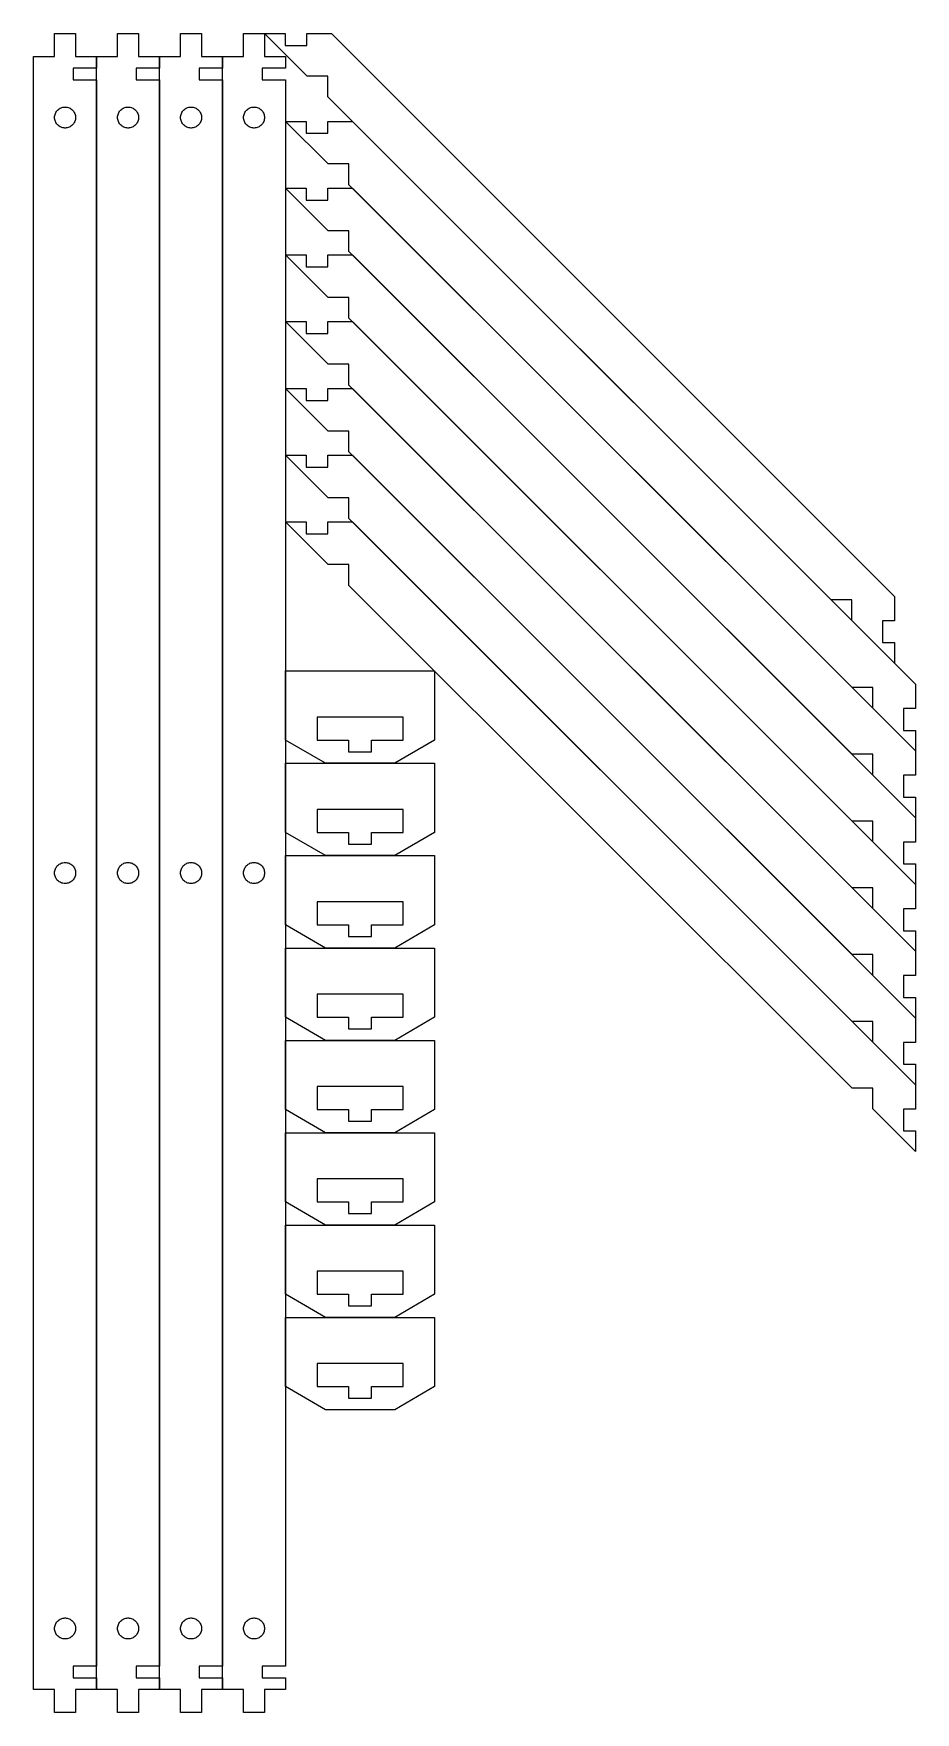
# Model space of a CAD drawing. Extents: x 0 to 210, y 0 to 400.
import ezdxf

# ---------------------------------------------------------------- set-up
doc = ezdxf.new("R2010")
doc.units = 0
doc.layers.get('0').update_dxf_attribs({"linetype": 'CONTINUOUS'})

msp = doc.modelspace()

# ---------------------------------------------------------------- linework, layer by layer
at = {"color": 0}
for points in [[(15, 391.764), (9.40001, 391.764), (9.40001, 389.014), (15, 389.014), (15, 11.0133), (9.40001, 11.0133), (9.40001, 8.26329), (15, 8.26329), (15, 5.51329), (10, 5.51329), (10, 0.01329), (5, 0.01329), (5, 5.51329), (0, 5.51329), (0, 394.514), (5, 394.514), (5, 400.014), (10, 400.014), (10, 394.514), (15, 394.514), (15, 391.764)], [(30, 391.764), (24.4, 391.764), (24.4, 389.014), (30, 389.014), (30, 11.0133), (24.4, 11.0133), (24.4, 8.26329), (30, 8.26329), (30, 5.51329), (25, 5.51329), (25, 0.01329), (20, 0.01329), (20, 5.51329), (15, 5.51329), (15, 394.514), (20, 394.514), (20, 400.014), (25, 400.014), (25, 394.514), (30, 394.514), (30, 391.764)], [(45, 391.764), (39.4, 391.764), (39.4, 389.014), (45, 389.014), (45, 11.0133), (39.4, 11.0133), (39.4, 8.26329), (45, 8.26329), (45, 5.51329), (40, 5.51329), (40, 0.01329), (35, 0.01329), (35, 5.51329), (30, 5.51329), (30, 394.514), (35, 394.514), (35, 400.014), (40, 400.014), (40, 394.514), (45, 394.514), (45, 391.764)], [(60.0001, 391.764), (54.4, 391.764), (54.4, 389.014), (60.0001, 389.014), (60.0001, 11.0133), (54.4, 11.0133), (54.4, 8.26329), (60.0001, 8.26329), (60.0001, 5.51329), (55.0001, 5.51329), (55.0001, 0.01329), (50, 0.01329), (50, 5.51329), (45, 5.51329), (45, 394.514), (50, 394.514), (50, 400.014), (55.0001, 400.014), (55.0001, 394.514), (60.0001, 394.514), (60.0001, 391.764)], [(70.1001, 384.914), (70.1001, 389.864), (65.1501, 389.864), (55.0001, 400.014), (59.9, 400.014), (59.9, 397.164), (65.1001, 397.164), (65.1001, 400.014), (70.91, 400.014), (205, 265.924), (205, 260.114), (202.15, 260.114), (202.15, 254.914), (205, 254.914), (205, 250.014), (194.85, 260.164), (194.85, 265.114), (189.9, 265.114), (70.1001, 384.914)], [(10, 380.014), (10, 379.95), (9.98708, 379.758), (9.94917, 379.51), (9.88758, 379.271), (9.8035, 379.04), (9.69824, 378.822), (9.57303, 378.617), (9.4291, 378.424), (9.26774, 378.246), (9.09022, 378.085), (8.89779, 377.94), (8.69163, 377.815), (8.4731, 377.71), (8.24343, 377.626), (8.00379, 377.565), (7.75558, 377.526), (7.56386, 377.514), (7.5, 377.514), (7.43608, 377.514), (7.24436, 377.526), (6.99615, 377.565), (6.75657, 377.626), (6.52686, 377.71), (6.30832, 377.815), (6.10221, 377.94), (5.90972, 378.085), (5.73221, 378.246), (5.57086, 378.424), (5.42692, 378.617), (5.30171, 378.822), (5.19646, 379.04), (5.11236, 379.271), (5.05078, 379.51), (5.01286, 379.758), (5, 379.95), (5, 380.014), (5, 380.078), (5.01286, 380.269), (5.05078, 380.518), (5.11236, 380.757), (5.19646, 380.987), (5.30171, 381.206), (5.42692, 381.411), (5.57086, 381.604), (5.73221, 381.782), (5.90972, 381.943), (6.10221, 382.088), (6.30832, 382.213), (6.52686, 382.318), (6.75657, 382.401), (6.99615, 382.463), (7.24436, 382.501), (7.43608, 382.514), (7.5, 382.514), (7.56386, 382.514), (7.75558, 382.501), (8.00379, 382.463), (8.24343, 382.401), (8.4731, 382.318), (8.69163, 382.213), (8.89779, 382.088), (9.09022, 381.943), (9.26774, 381.782), (9.4291, 381.604), (9.57303, 381.411), (9.69824, 381.206), (9.8035, 380.987), (9.88758, 380.757), (9.94917, 380.518), (9.98708, 380.269), (10, 380.078), (10, 380.014)], [(25, 380.014), (25, 379.95), (24.9871, 379.758), (24.9492, 379.51), (24.8876, 379.271), (24.8036, 379.04), (24.6983, 378.822), (24.5731, 378.617), (24.4292, 378.424), (24.2678, 378.246), (24.0903, 378.085), (23.8978, 377.94), (23.6917, 377.815), (23.4732, 377.71), (23.2435, 377.626), (23.0039, 377.565), (22.7557, 377.526), (22.5639, 377.514), (22.5, 377.514), (22.4361, 377.514), (22.2444, 377.526), (21.9962, 377.565), (21.7565, 377.626), (21.5269, 377.71), (21.3083, 377.815), (21.1022, 377.94), (20.9097, 378.085), (20.7322, 378.246), (20.571, 378.424), (20.4269, 378.617), (20.3018, 378.822), (20.1965, 379.04), (20.1124, 379.271), (20.0508, 379.51), (20.0129, 379.758), (20, 379.95), (20, 380.014), (20, 380.078), (20.0129, 380.269), (20.0508, 380.518), (20.1124, 380.757), (20.1965, 380.987), (20.3018, 381.206), (20.4269, 381.411), (20.571, 381.604), (20.7322, 381.782), (20.9097, 381.943), (21.1022, 382.088), (21.3083, 382.213), (21.5269, 382.318), (21.7565, 382.401), (21.9962, 382.463), (22.2444, 382.501), (22.4361, 382.514), (22.5, 382.514), (22.5639, 382.514), (22.7557, 382.501), (23.0039, 382.463), (23.2435, 382.401), (23.4732, 382.318), (23.6917, 382.213), (23.8978, 382.088), (24.0903, 381.943), (24.2678, 381.782), (24.4292, 381.604), (24.5731, 381.411), (24.6983, 381.206), (24.8036, 380.987), (24.8876, 380.757), (24.9492, 380.518), (24.9871, 380.269), (25, 380.078), (25, 380.014)], [(40, 380.014), (40, 379.95), (39.9871, 379.758), (39.9492, 379.51), (39.8876, 379.271), (39.8036, 379.04), (39.6983, 378.822), (39.5731, 378.617), (39.4292, 378.424), (39.2678, 378.246), (39.0903, 378.085), (38.8978, 377.94), (38.6917, 377.815), (38.4732, 377.71), (38.2435, 377.626), (38.0039, 377.565), (37.7557, 377.526), (37.5639, 377.514), (37.5, 377.514), (37.4361, 377.514), (37.2444, 377.526), (36.9963, 377.565), (36.7567, 377.626), (36.5269, 377.71), (36.3083, 377.815), (36.1022, 377.94), (35.9097, 378.085), (35.7322, 378.246), (35.571, 378.424), (35.4269, 378.617), (35.3018, 378.822), (35.1965, 379.04), (35.1124, 379.271), (35.0508, 379.51), (35.0129, 379.758), (35, 379.95), (35, 380.014), (35, 380.078), (35.0129, 380.269), (35.0508, 380.518), (35.1124, 380.757), (35.1965, 380.987), (35.3018, 381.206), (35.4269, 381.411), (35.571, 381.604), (35.7322, 381.782), (35.9097, 381.943), (36.1022, 382.088), (36.3083, 382.213), (36.5269, 382.318), (36.7567, 382.401), (36.9963, 382.463), (37.2444, 382.501), (37.4361, 382.514), (37.5, 382.514), (37.5639, 382.514), (37.7557, 382.501), (38.0039, 382.463), (38.2435, 382.401), (38.4732, 382.318), (38.6917, 382.213), (38.8978, 382.088), (39.0903, 381.943), (39.2678, 381.782), (39.4292, 381.604), (39.5731, 381.411), (39.6983, 381.206), (39.8036, 380.987), (39.8876, 380.757), (39.9492, 380.518), (39.9871, 380.269), (40, 380.078), (40, 380.014)], [(55.0001, 380.014), (55.0001, 379.95), (54.9872, 379.758), (54.9493, 379.51), (54.8876, 379.271), (54.8036, 379.04), (54.6983, 378.822), (54.5732, 378.617), (54.4292, 378.424), (54.2679, 378.246), (54.0903, 378.085), (53.8978, 377.94), (53.6917, 377.815), (53.4732, 377.71), (53.2435, 377.626), (53.0039, 377.565), (52.7557, 377.526), (52.5639, 377.514), (52.5, 377.514), (52.4361, 377.514), (52.2444, 377.526), (51.9963, 377.565), (51.7567, 377.626), (51.5269, 377.71), (51.3083, 377.815), (51.1022, 377.94), (50.9097, 378.085), (50.7322, 378.246), (50.571, 378.424), (50.4269, 378.617), (50.3018, 378.822), (50.1965, 379.04), (50.1124, 379.271), (50.0508, 379.51), (50.0129, 379.758), (50, 379.95), (50, 380.014), (50, 380.078), (50.0129, 380.269), (50.0508, 380.518), (50.1124, 380.757), (50.1965, 380.987), (50.3018, 381.206), (50.4269, 381.411), (50.571, 381.604), (50.7322, 381.782), (50.9097, 381.943), (51.1022, 382.088), (51.3083, 382.213), (51.5269, 382.318), (51.7567, 382.401), (51.9963, 382.463), (52.2444, 382.501), (52.4361, 382.514), (52.5, 382.514), (52.5639, 382.514), (52.7557, 382.501), (53.0039, 382.463), (53.2435, 382.401), (53.4732, 382.318), (53.6917, 382.213), (53.8978, 382.088), (54.0903, 381.943), (54.2679, 381.782), (54.4292, 381.604), (54.5732, 381.411), (54.6983, 381.206), (54.8036, 380.987), (54.8876, 380.757), (54.9493, 380.518), (54.9872, 380.269), (55.0001, 380.078), (55.0001, 380.014)], [(75.1001, 364.004), (75.1001, 368.954), (70.1501, 368.954), (60.0001, 379.104), (64.9001, 379.104), (64.9001, 376.254), (70.1001, 376.254), (70.1001, 379.104), (75.91, 379.104), (210, 245.014), (210, 239.204), (207.15, 239.204), (207.15, 234.004), (210, 234.004), (210, 229.104), (199.85, 239.254), (199.85, 244.204), (194.9, 244.204), (75.1001, 364.004)], [(75.1001, 348.094), (75.1001, 353.044), (70.1501, 353.044), (60.0001, 363.194), (64.9001, 363.194), (64.9001, 360.344), (70.1001, 360.344), (70.1001, 363.194), (75.91, 363.194), (210, 229.104), (210, 223.294), (207.15, 223.294), (207.15, 218.094), (210, 218.094), (210, 213.194), (199.85, 223.344), (199.85, 228.294), (194.9, 228.294), (75.1001, 348.094)], [(75.1001, 332.185), (75.1001, 337.135), (70.1501, 337.135), (60.0001, 347.285), (64.9001, 347.285), (64.9001, 344.435), (70.1001, 344.435), (70.1001, 347.285), (75.91, 347.285), (210, 213.194), (210, 207.383), (207.15, 207.383), (207.15, 202.183), (210, 202.183), (210, 197.283), (199.85, 207.433), (199.85, 212.383), (194.9, 212.383), (75.1001, 332.185)], [(75.1001, 316.274), (75.1001, 321.224), (70.1501, 321.224), (60.0001, 331.374), (64.9001, 331.374), (64.9001, 328.524), (70.1001, 328.524), (70.1001, 331.374), (75.91, 331.374), (210, 197.283), (210, 191.474), (207.15, 191.474), (207.15, 186.274), (210, 186.274), (210, 181.374), (199.85, 191.524), (199.85, 196.474), (194.9, 196.474), (75.1001, 316.274)], [(75.1001, 300.364), (75.1001, 305.314), (70.1501, 305.314), (60.0001, 315.464), (64.9001, 315.464), (64.9001, 312.614), (70.1001, 312.614), (70.1001, 315.464), (75.91, 315.464), (210, 181.374), (210, 175.564), (207.15, 175.564), (207.15, 170.364), (210, 170.364), (210, 165.464), (199.85, 175.614), (199.85, 180.564), (194.9, 180.564), (75.1001, 300.364)], [(75.1001, 284.454), (75.1001, 289.404), (70.1501, 289.404), (60.0001, 299.554), (64.9001, 299.554), (64.9001, 296.704), (70.1001, 296.704), (70.1001, 299.554), (75.91, 299.554), (210, 165.464), (210, 159.654), (207.15, 159.654), (207.15, 154.454), (210, 154.454), (210, 149.554), (199.85, 159.704), (199.85, 164.654), (194.9, 164.654), (75.1001, 284.454)], [(75.1001, 268.544), (75.1001, 273.494), (70.1501, 273.494), (60.0001, 283.644), (64.9001, 283.644), (64.9001, 280.794), (70.1001, 280.794), (70.1001, 283.644), (75.91, 283.644), (210, 149.554), (210, 143.744), (207.15, 143.744), (207.15, 138.544), (210, 138.544), (210, 133.644), (199.85, 143.794), (199.85, 148.744), (194.9, 148.744), (75.1001, 268.544)], [(60.0001, 231.644), (60.0001, 248.144), (95.5001, 248.144), (95.5001, 231.644), (86.0001, 226.144), (69.5001, 226.144), (60.0001, 231.644)], [(88.0001, 231.644), (88.0001, 237.144), (67.5001, 237.144), (67.5001, 231.644), (75.0001, 231.644), (75.0001, 228.894), (80.5001, 228.894), (80.5001, 231.644), (88.0001, 231.644)], [(60.0001, 209.644), (60.0001, 226.144), (95.5001, 226.144), (95.5001, 209.644), (86.0001, 204.144), (69.5001, 204.144), (60.0001, 209.644)], [(88.0001, 209.644), (88.0001, 215.144), (67.5001, 215.144), (67.5001, 209.644), (75.0001, 209.644), (75.0001, 206.894), (80.5001, 206.894), (80.5001, 209.644), (88.0001, 209.644)], [(60.0001, 187.644), (60.0001, 204.144), (95.5001, 204.144), (95.5001, 187.644), (86.0001, 182.144), (69.5001, 182.144), (60.0001, 187.644)], [(10, 200.014), (10, 199.95), (9.98708, 199.758), (9.94917, 199.51), (9.88758, 199.271), (9.8035, 199.04), (9.69824, 198.822), (9.57303, 198.615), (9.4291, 198.424), (9.26774, 198.246), (9.09022, 198.085), (8.89779, 197.94), (8.69163, 197.815), (8.4731, 197.71), (8.24343, 197.626), (8.00379, 197.564), (7.75558, 197.526), (7.56386, 197.514), (7.5, 197.514), (7.43608, 197.514), (7.24436, 197.526), (6.99615, 197.564), (6.75657, 197.626), (6.52686, 197.71), (6.30832, 197.815), (6.10221, 197.94), (5.90972, 198.085), (5.73221, 198.246), (5.57086, 198.424), (5.42692, 198.615), (5.30171, 198.822), (5.19646, 199.04), (5.11236, 199.271), (5.05078, 199.51), (5.01286, 199.758), (5, 199.95), (5, 200.014), (5, 200.078), (5.01286, 200.269), (5.05078, 200.518), (5.11236, 200.757), (5.19646, 200.986), (5.30171, 201.206), (5.42692, 201.411), (5.57086, 201.604), (5.73221, 201.782), (5.90972, 201.943), (6.10221, 202.086), (6.30832, 202.212), (6.52686, 202.317), (6.75657, 202.401), (6.99615, 202.462), (7.24436, 202.501), (7.43608, 202.514), (7.5, 202.514), (7.56386, 202.514), (7.75558, 202.501), (8.00379, 202.462), (8.24343, 202.401), (8.4731, 202.317), (8.69163, 202.212), (8.89779, 202.086), (9.09022, 201.943), (9.26774, 201.782), (9.4291, 201.604), (9.57303, 201.411), (9.69824, 201.206), (9.8035, 200.986), (9.88758, 200.757), (9.94917, 200.518), (9.98708, 200.269), (10, 200.078), (10, 200.014)], [(25, 200.014), (25, 199.95), (24.9871, 199.758), (24.9492, 199.51), (24.8876, 199.271), (24.8036, 199.04), (24.6983, 198.822), (24.5731, 198.615), (24.4292, 198.424), (24.2678, 198.246), (24.0903, 198.085), (23.8978, 197.94), (23.6917, 197.815), (23.4732, 197.71), (23.2435, 197.626), (23.0039, 197.564), (22.7557, 197.526), (22.5639, 197.514), (22.5, 197.514), (22.4361, 197.514), (22.2444, 197.526), (21.9962, 197.564), (21.7565, 197.626), (21.5269, 197.71), (21.3083, 197.815), (21.1022, 197.94), (20.9097, 198.085), (20.7322, 198.246), (20.571, 198.424), (20.4269, 198.615), (20.3018, 198.822), (20.1965, 199.04), (20.1124, 199.271), (20.0508, 199.51), (20.0129, 199.758), (20, 199.95), (20, 200.014), (20, 200.078), (20.0129, 200.269), (20.0508, 200.518), (20.1124, 200.757), (20.1965, 200.986), (20.3018, 201.206), (20.4269, 201.411), (20.571, 201.604), (20.7322, 201.782), (20.9097, 201.943), (21.1022, 202.086), (21.3083, 202.212), (21.5269, 202.317), (21.7565, 202.401), (21.9962, 202.462), (22.2444, 202.501), (22.4361, 202.514), (22.5, 202.514), (22.5639, 202.514), (22.7557, 202.501), (23.0039, 202.462), (23.2435, 202.401), (23.4732, 202.317), (23.6917, 202.212), (23.8978, 202.086), (24.0903, 201.943), (24.2678, 201.782), (24.4292, 201.604), (24.5731, 201.411), (24.6983, 201.206), (24.8036, 200.986), (24.8876, 200.757), (24.9492, 200.518), (24.9871, 200.269), (25, 200.078), (25, 200.014)], [(40, 200.014), (40, 199.95), (39.9871, 199.758), (39.9492, 199.51), (39.8876, 199.271), (39.8036, 199.04), (39.6983, 198.822), (39.5731, 198.615), (39.4292, 198.424), (39.2678, 198.246), (39.0903, 198.085), (38.8978, 197.94), (38.6917, 197.815), (38.4732, 197.71), (38.2435, 197.626), (38.0039, 197.564), (37.7557, 197.526), (37.5639, 197.514), (37.5, 197.514), (37.4361, 197.514), (37.2444, 197.526), (36.9963, 197.564), (36.7567, 197.626), (36.5269, 197.71), (36.3083, 197.815), (36.1022, 197.94), (35.9097, 198.085), (35.7322, 198.246), (35.571, 198.424), (35.4269, 198.615), (35.3018, 198.822), (35.1965, 199.04), (35.1124, 199.271), (35.0508, 199.51), (35.0129, 199.758), (35, 199.95), (35, 200.014), (35, 200.078), (35.0129, 200.269), (35.0508, 200.518), (35.1124, 200.757), (35.1965, 200.986), (35.3018, 201.206), (35.4269, 201.411), (35.571, 201.604), (35.7322, 201.782), (35.9097, 201.943), (36.1022, 202.086), (36.3083, 202.212), (36.5269, 202.317), (36.7567, 202.401), (36.9963, 202.462), (37.2444, 202.501), (37.4361, 202.514), (37.5, 202.514), (37.5639, 202.514), (37.7557, 202.501), (38.0039, 202.462), (38.2435, 202.401), (38.4732, 202.317), (38.6917, 202.212), (38.8978, 202.086), (39.0903, 201.943), (39.2678, 201.782), (39.4292, 201.604), (39.5731, 201.411), (39.6983, 201.206), (39.8036, 200.986), (39.8876, 200.757), (39.9492, 200.518), (39.9871, 200.269), (40, 200.078), (40, 200.014)], [(55.0001, 200.014), (55.0001, 199.95), (54.9872, 199.758), (54.9493, 199.51), (54.8876, 199.271), (54.8036, 199.04), (54.6983, 198.822), (54.5732, 198.615), (54.4292, 198.424), (54.2679, 198.246), (54.0903, 198.085), (53.8978, 197.94), (53.6917, 197.815), (53.4732, 197.71), (53.2435, 197.626), (53.0039, 197.564), (52.7557, 197.526), (52.5639, 197.514), (52.5, 197.514), (52.4361, 197.514), (52.2444, 197.526), (51.9963, 197.564), (51.7567, 197.626), (51.5269, 197.71), (51.3083, 197.815), (51.1022, 197.94), (50.9097, 198.085), (50.7322, 198.246), (50.571, 198.424), (50.4269, 198.615), (50.3018, 198.822), (50.1965, 199.04), (50.1124, 199.271), (50.0508, 199.51), (50.0129, 199.758), (50, 199.95), (50, 200.014), (50, 200.078), (50.0129, 200.269), (50.0508, 200.518), (50.1124, 200.757), (50.1965, 200.986), (50.3018, 201.206), (50.4269, 201.411), (50.571, 201.604), (50.7322, 201.782), (50.9097, 201.943), (51.1022, 202.086), (51.3083, 202.212), (51.5269, 202.317), (51.7567, 202.401), (51.9963, 202.462), (52.2444, 202.501), (52.4361, 202.514), (52.5, 202.514), (52.5639, 202.514), (52.7557, 202.501), (53.0039, 202.462), (53.2435, 202.401), (53.4732, 202.317), (53.6917, 202.212), (53.8978, 202.086), (54.0903, 201.943), (54.2679, 201.782), (54.4292, 201.604), (54.5732, 201.411), (54.6983, 201.206), (54.8036, 200.986), (54.8876, 200.757), (54.9493, 200.518), (54.9872, 200.269), (55.0001, 200.078), (55.0001, 200.014)], [(88.0001, 187.644), (88.0001, 193.144), (67.5001, 193.144), (67.5001, 187.644), (75.0001, 187.644), (75.0001, 184.894), (80.5001, 184.894), (80.5001, 187.644), (88.0001, 187.644)], [(60.0001, 165.644), (60.0001, 182.144), (95.5001, 182.144), (95.5001, 165.644), (86.0001, 160.144), (69.5001, 160.144), (60.0001, 165.644)], [(88.0001, 165.644), (88.0001, 171.144), (67.5001, 171.144), (67.5001, 165.644), (75.0001, 165.644), (75.0001, 162.894), (80.5001, 162.894), (80.5001, 165.644), (88.0001, 165.644)], [(60.0001, 143.644), (60.0001, 160.144), (95.5001, 160.144), (95.5001, 143.644), (86.0001, 138.144), (69.5001, 138.144), (60.0001, 143.644)], [(88.0001, 143.644), (88.0001, 149.144), (67.5001, 149.144), (67.5001, 143.644), (75.0001, 143.644), (75.0001, 140.894), (80.5001, 140.894), (80.5001, 143.644), (88.0001, 143.644)], [(60.0001, 121.644), (60.0001, 138.144), (95.5001, 138.144), (95.5001, 121.644), (86.0001, 116.144), (69.5001, 116.144), (60.0001, 121.644)], [(88.0001, 121.644), (88.0001, 127.144), (67.5001, 127.144), (67.5001, 121.644), (75.0001, 121.644), (75.0001, 118.894), (80.5001, 118.894), (80.5001, 121.644), (88.0001, 121.644)], [(60.0001, 99.6442), (60.0001, 116.144), (95.5001, 116.144), (95.5001, 99.6442), (86.0001, 94.1442), (69.5001, 94.1442), (60.0001, 99.6442)], [(88.0001, 99.6442), (88.0001, 105.144), (67.5001, 105.144), (67.5001, 99.6442), (75.0001, 99.6442), (75.0001, 96.8942), (80.5001, 96.8942), (80.5001, 99.6442), (88.0001, 99.6442)], [(60.0001, 77.6442), (60.0001, 94.1442), (95.5001, 94.1442), (95.5001, 77.6442), (86.0001, 72.144), (69.5001, 72.144), (60.0001, 77.6442)], [(88.0001, 77.6442), (88.0001, 83.1442), (67.5001, 83.1442), (67.5001, 77.6442), (75.0001, 77.6442), (75.0001, 74.8942), (80.5001, 74.8942), (80.5001, 77.6442), (88.0001, 77.6442)], [(10, 20.0133), (10, 19.9494), (9.98708, 19.7576), (9.94917, 19.5094), (9.88758, 19.2699), (9.8035, 19.0401), (9.69824, 18.8217), (9.57303, 18.6156), (9.4291, 18.4231), (9.26774, 18.2456), (9.09022, 18.0842), (8.89779, 17.9403), (8.69163, 17.815), (8.4731, 17.7099), (8.24343, 17.6257), (8.00379, 17.5642), (7.75558, 17.5263), (7.56386, 17.5133), (7.5, 17.5133), (7.43608, 17.5133), (7.24436, 17.5263), (6.99615, 17.5642), (6.75657, 17.6257), (6.52686, 17.7099), (6.30832, 17.815), (6.10221, 17.9403), (5.90972, 18.0842), (5.73221, 18.2456), (5.57086, 18.4231), (5.42692, 18.6156), (5.30171, 18.8217), (5.19646, 19.0401), (5.11236, 19.2699), (5.05078, 19.5094), (5.01286, 19.7576), (5, 19.9494), (5, 20.0133), (5, 20.0772), (5.01286, 20.2689), (5.05078, 20.5171), (5.11236, 20.7568), (5.19646, 20.9864), (5.30171, 21.205), (5.42692, 21.4111), (5.57086, 21.6036), (5.73221, 21.7811), (5.90972, 21.9425), (6.10221, 22.0864), (6.30832, 22.2115), (6.52686, 22.3168), (6.75657, 22.401), (6.99615, 22.4625), (7.24436, 22.5004), (7.43608, 22.5133), (7.5, 22.5133), (7.56386, 22.5133), (7.75558, 22.5004), (8.00379, 22.4625), (8.24343, 22.401), (8.4731, 22.3168), (8.69163, 22.2115), (8.89779, 22.0864), (9.09022, 21.9425), (9.26774, 21.7811), (9.4291, 21.6036), (9.57303, 21.4111), (9.69824, 21.205), (9.8035, 20.9864), (9.88758, 20.7568), (9.94917, 20.5171), (9.98708, 20.2689), (10, 20.0772), (10, 20.0133)], [(25, 20.0133), (25, 19.9494), (24.9871, 19.7576), (24.9492, 19.5094), (24.8876, 19.2699), (24.8036, 19.0401), (24.6983, 18.8217), (24.5731, 18.6156), (24.4292, 18.4231), (24.2678, 18.2456), (24.0903, 18.0842), (23.8978, 17.9403), (23.6917, 17.815), (23.4732, 17.7099), (23.2435, 17.6257), (23.0039, 17.5642), (22.7557, 17.5263), (22.5639, 17.5133), (22.5, 17.5133), (22.4361, 17.5133), (22.2444, 17.5263), (21.9962, 17.5642), (21.7565, 17.6257), (21.5269, 17.7099), (21.3083, 17.815), (21.1022, 17.9403), (20.9097, 18.0842), (20.7322, 18.2456), (20.571, 18.4231), (20.4269, 18.6156), (20.3018, 18.8217), (20.1965, 19.0401), (20.1124, 19.2699), (20.0508, 19.5094), (20.0129, 19.7576), (20, 19.9494), (20, 20.0133), (20, 20.0772), (20.0129, 20.2689), (20.0508, 20.5171), (20.1124, 20.7568), (20.1965, 20.9864), (20.3018, 21.205), (20.4269, 21.4111), (20.571, 21.6036), (20.7322, 21.7811), (20.9097, 21.9425), (21.1022, 22.0864), (21.3083, 22.2115), (21.5269, 22.3168), (21.7565, 22.401), (21.9962, 22.4625), (22.2444, 22.5004), (22.4361, 22.5133), (22.5, 22.5133), (22.5639, 22.5133), (22.7557, 22.5004), (23.0039, 22.4625), (23.2435, 22.401), (23.4732, 22.3168), (23.6917, 22.2115), (23.8978, 22.0864), (24.0903, 21.9425), (24.2678, 21.7811), (24.4292, 21.6036), (24.5731, 21.4111), (24.6983, 21.205), (24.8036, 20.9864), (24.8876, 20.7568), (24.9492, 20.5171), (24.9871, 20.2689), (25, 20.0772), (25, 20.0133)], [(40, 20.0133), (40, 19.9494), (39.9871, 19.7576), (39.9492, 19.5094), (39.8876, 19.2699), (39.8036, 19.0401), (39.6983, 18.8217), (39.5731, 18.6156), (39.4292, 18.4231), (39.2678, 18.2456), (39.0903, 18.0842), (38.8978, 17.9403), (38.6917, 17.815), (38.4732, 17.7099), (38.2435, 17.6257), (38.0039, 17.5642), (37.7557, 17.5263), (37.5639, 17.5133), (37.5, 17.5133), (37.4361, 17.5133), (37.2444, 17.5263), (36.9963, 17.5642), (36.7567, 17.6257), (36.5269, 17.7099), (36.3083, 17.815), (36.1022, 17.9403), (35.9097, 18.0842), (35.7322, 18.2456), (35.571, 18.4231), (35.4269, 18.6156), (35.3018, 18.8217), (35.1965, 19.0401), (35.1124, 19.2699), (35.0508, 19.5094), (35.0129, 19.7576), (35, 19.9494), (35, 20.0133), (35, 20.0772), (35.0129, 20.2689), (35.0508, 20.5171), (35.1124, 20.7568), (35.1965, 20.9864), (35.3018, 21.205), (35.4269, 21.4111), (35.571, 21.6036), (35.7322, 21.7811), (35.9097, 21.9425), (36.1022, 22.0864), (36.3083, 22.2115), (36.5269, 22.3168), (36.7567, 22.401), (36.9963, 22.4625), (37.2444, 22.5004), (37.4361, 22.5133), (37.5, 22.5133), (37.5639, 22.5133), (37.7557, 22.5004), (38.0039, 22.4625), (38.2435, 22.401), (38.4732, 22.3168), (38.6917, 22.2115), (38.8978, 22.0864), (39.0903, 21.9425), (39.2678, 21.7811), (39.4292, 21.6036), (39.5731, 21.4111), (39.6983, 21.205), (39.8036, 20.9864), (39.8876, 20.7568), (39.9492, 20.5171), (39.9871, 20.2689), (40, 20.0772), (40, 20.0133)], [(55.0001, 20.0133), (55.0001, 19.9494), (54.9872, 19.7576), (54.9493, 19.5094), (54.8876, 19.2699), (54.8036, 19.0401), (54.6983, 18.8217), (54.5732, 18.6156), (54.4292, 18.4231), (54.2679, 18.2456), (54.0903, 18.0842), (53.8978, 17.9403), (53.6917, 17.815), (53.4732, 17.7099), (53.2435, 17.6257), (53.0039, 17.5642), (52.7557, 17.5263), (52.5639, 17.5133), (52.5, 17.5133), (52.4361, 17.5133), (52.2444, 17.5263), (51.9963, 17.5642), (51.7567, 17.6257), (51.5269, 17.7099), (51.3083, 17.815), (51.1022, 17.9403), (50.9097, 18.0842), (50.7322, 18.2456), (50.571, 18.4231), (50.4269, 18.6156), (50.3018, 18.8217), (50.1965, 19.0401), (50.1124, 19.2699), (50.0508, 19.5094), (50.0129, 19.7576), (50, 19.9494), (50, 20.0133), (50, 20.0772), (50.0129, 20.2689), (50.0508, 20.5171), (50.1124, 20.7568), (50.1965, 20.9864), (50.3018, 21.205), (50.4269, 21.4111), (50.571, 21.6036), (50.7322, 21.7811), (50.9097, 21.9425), (51.1022, 22.0864), (51.3083, 22.2115), (51.5269, 22.3168), (51.7567, 22.401), (51.9963, 22.4625), (52.2444, 22.5004), (52.4361, 22.5133), (52.5, 22.5133), (52.5639, 22.5133), (52.7557, 22.5004), (53.0039, 22.4625), (53.2435, 22.401), (53.4732, 22.3168), (53.6917, 22.2115), (53.8978, 22.0864), (54.0903, 21.9425), (54.2679, 21.7811), (54.4292, 21.6036), (54.5732, 21.4111), (54.6983, 21.205), (54.8036, 20.9864), (54.8876, 20.7568), (54.9493, 20.5171), (54.9872, 20.2689), (55.0001, 20.0772), (55.0001, 20.0133)]]:
    msp.add_lwpolyline(points, close=True, dxfattribs=at)

doc.saveas('drawing.dxf')
